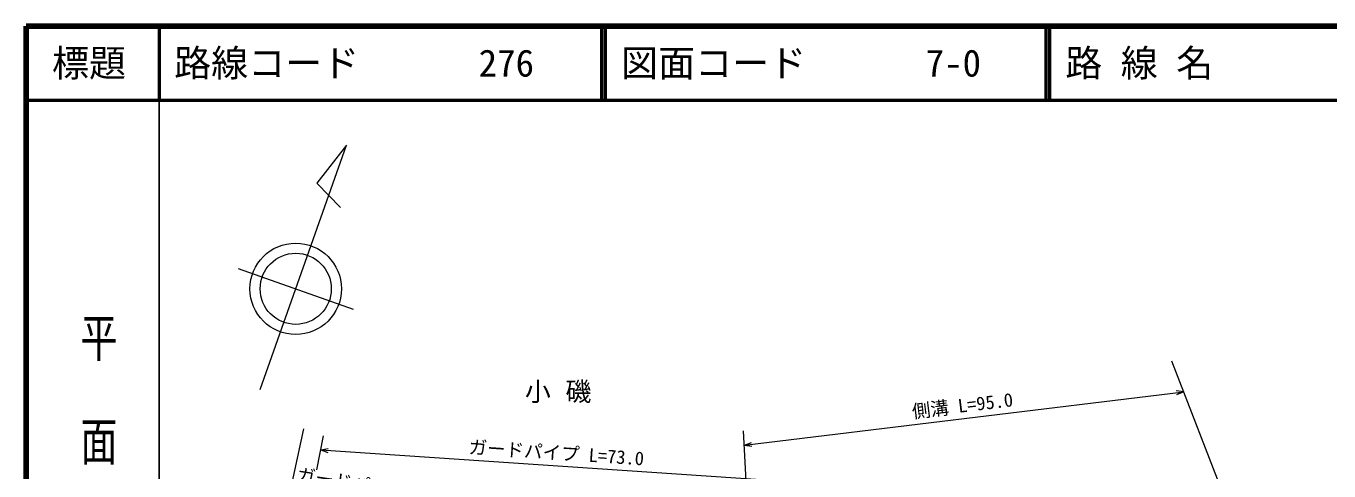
# Model space of a CAD drawing. Units: millimetres, scale not verified. Extents: x 40000 to 680000, y 20000 to 380000.
# Drawn here: x 40000 to 216000, y 319877 to 380000 of the extents above; entities that cross this region are included whole.
import ezdxf
from ezdxf.enums import TextEntityAlignment as Align

# ---------------------------------------------------------------- set-up
doc = ezdxf.new("R2010")
doc.units = ezdxf.units.MM
doc.header["$LTSCALE"] = 1000
for name, color, linetype, lineweight in [('M-BGD', 7, 'Continuous', 25), ('M-STR-STRD', 7, 'Continuous', 13), ('M-TTL', 2, 'Continuous', 140), ('M-TTL-BAND', 7, 'Continuous', 25), ('M-TTL-LINE', 7, 'Continuous', 50)]:
    doc.layers.add(name, color=color, linetype=linetype, lineweight=lineweight)
doc.layers.add('M-STR-HTXT', color=7, linetype='Continuous')
doc.layers.add('M-TTL-TXT', color=7, linetype='Continuous')
doc.styles.add('@ＭＳ ゴシック', font='')
doc.styles.add('ＭＳ ゴシック', font='')
doc.styles.get('@ＭＳ ゴシック').set_extended_font_data('@MS Gothic')
doc.styles.get('ＭＳ ゴシック').set_extended_font_data('MS Gothic')

msp = doc.modelspace()

# ---------------------------------------------------------------- linework, layer by layer
at = {"layer": 'M-BGD', "lineweight": 13}
for p, q in [((71640, 330897), (83265, 363910)), ((83265, 363910), (79272, 358768)), ((79272, 358768), (82472, 355459)), ((68659, 347226), (84195, 341756))]:
    msp.add_line(p, q, dxfattribs=at)
for radius in [6176, 4804]:
    msp.add_circle((76427, 344491), radius, dxfattribs=at)
at = {"layer": 'M-STR-STRD'}
for p, q in [((211236, 292144), (194778, 334731)), ((137031, 323359), (196388, 330566)), ((196388, 330566), (195364, 330707)), ((196388, 330566), (195427, 330184)), ((67996, 281505), (77503, 325572)), ((79281, 320046), (80177, 324610)), ((139012, 285473), (136929, 325304)), ((79806, 322721), (80822, 322916)), ((79806, 322721), (143228, 318434)), ((79806, 322721), (80786, 322391)), ((137031, 323359), (137992, 323741)), ((137031, 323359), (138055, 323218))]:
    msp.add_line(p, q, dxfattribs=at)
at = {"layer": 'M-TTL'}
for p, q in [((40000, 380000), (40000, 20000)), ((680000, 380000), (40000, 380000))]:
    msp.add_line(p, q, dxfattribs=at)
at = {"layer": 'M-TTL-BAND'}
msp.add_line((58000, 370000), (58000, 20000), dxfattribs=at)
at = {"layer": 'M-TTL-LINE'}
for p, q in [((58000, 380000), (58000, 370000)), ((117750, 380000), (117750, 370000)), ((118250, 380000), (118250, 370000)), ((177750, 380000), (177750, 370000)), ((178250, 380000), (178250, 370000)), ((40000, 370000), (680000, 370000))]:
    msp.add_line(p, q, dxfattribs=at)

# ---------------------------------------------------------------- texts
at = {"layer": 'M-STR-HTXT', "insert": (107382, 331894), "char_height": 2566, "attachment_point": 1, "style": 'ＭＳ ゴシック'}
msp.add_mtext('\\T1.57;小磯', dxfattribs=at)
at = {"layer": 'M-STR-STRD', "style": 'ＭＳ ゴシック'}
for s, rotation, p in [('側溝 L=95.0', 6.923, (166673, 327260)), ('ガードパイプ L=73.0', 356.134, (111537, 320877)), ('ガードパイプ', 351.35, (83797, 316830))]:
    msp.add_text(s, height=1833, rotation=rotation, dxfattribs=at).set_placement(p, align=Align.BOTTOM_CENTER)
at = {"layer": 'M-TTL-BAND', "style": '@ＭＳ ゴシック', "width": 1.4}
msp.add_text('平  面  図', height=3666, rotation=270, dxfattribs=at).set_placement((49777, 306475), align=Align.MIDDLE_RIGHT)
at = {"layer": 'M-TTL-TXT', "style": 'ＭＳ ゴシック'}
msp.add_text('標題', height=3666, dxfattribs=at).set_placement((48500, 375000), align=Align.MIDDLE_CENTER)
for s, p in [('路線コード', (60000, 375000)), ('276', (101142, 375000)), ('図面コード', (120380, 375000)), ('7-0', (161521, 375000)), ('路 線 名', (180380, 375000))]:
    msp.add_text(s, height=3666, dxfattribs=at).set_placement(p, align=Align.MIDDLE_LEFT)

doc.saveas('drawing.dxf')
